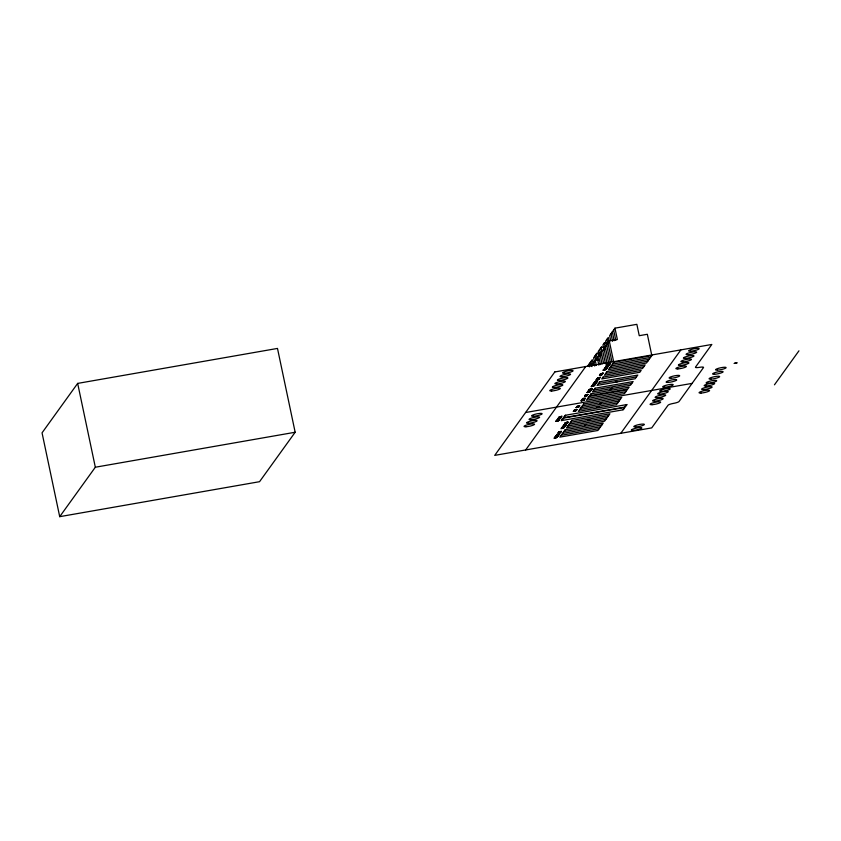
<?xml version="1.0" encoding="UTF-8"?>
<svg xmlns="http://www.w3.org/2000/svg" width="841" height="841" viewBox="0 0 841 841"><rect width="100%" height="100%" fill="white"/><g stroke="black" fill="none" stroke-linecap="round" stroke-linejoin="round"><path stroke-width="1.26" d="M563.628 427.386L564.616 426.997L561.63 427.754L563.869 427.239M578.797 406.161L579.796 405.772L576.8 406.518L579.039 406.014M560.495 432.158L559.707 432.285M587.05 395.27L586.209 395.47M77.666 383.401L42.05 432.842L59.711 516.668L259.543 481.693L295.159 432.253L277.488 348.426L77.666 383.401L95.327 467.228L59.711 516.668M525.646 449.967L585.735 366.539M587.596 366.171L592.264 359.675L593.336 364.731M601.62 346.702L598.277 351.338L599.339 356.384M606.866 342.539L604.29 342.991L602.955 344.852L604.017 349.898M651.828 355.596L613.772 362.261L608.421 369.672L646.487 363.007L651.828 355.596L647.339 334.276L639.255 335.696L636.858 324.332L614.971 328.158L609.63 335.58L610.692 340.626M592.579 364.121L595.922 359.485L598.235 359.075M600.905 355.375L598.592 355.775L597.257 357.625L598.845 365.152M604.91 349.814L602.598 350.213L599.927 353.924L602.04 363.953M614.971 328.158L617.368 339.533L609.273 340.941L603.933 348.363L607.107 363.407M556.942 419.827L559.276 419.417M559.454 416.905L558.897 417.115L562.03 416.169L561.315 416.579M560.222 416.768L560.695 416.694M561.115 417.441L558.666 417.966L560.947 417.683L560.484 418.313L557.678 418.807L560.779 417.903M565.625 415.233L563.922 417.609L624.264 407.128L626.997 404.489L623.139 409.851L624.369 407.57L564.027 418.04L561.294 420.679L565.152 415.317L626.492 404.626M555.176 436.71C561.346 435.386 555.659 437.047 557.12 436.468M558.119 432.621L561.042 431.917L559.181 432.442M560.936 428.721L563.859 428.016L562.051 428.458M582.445 398.844L585.084 398.581M584.674 395.743L587.596 395.039L585.735 395.554M592.421 384.989L592.916 384.305C592.842 383.843 600.674 381.972 593.22 383.874L595.859 383.591L591.57 386.166L594.377 385.683L594.871 384.989L593.178 385.073L595.134 384.631M593.893 382.939L596.227 382.529M597.257 378.271C606.477 375.233 593.115 379.712 598.729 378.45C593.073 379.449 603.228 377.956 598.014 378.355L599.98 377.914M606.76 365.078L609.483 364.71M557.278 434.366L556.71 434.576L559.843 433.63L559.139 434.04M585.557 395.091L587.417 394.765M593.231 384.442L595.081 384.137M604.059 369.399L603.502 369.609L606.287 369.125M605.646 367.874C600.842 369.283 611.796 366.991 605.289 367.938M558.035 434.229L558.508 434.156M607.99 364.868L606.939 364.836L609.893 364.142M562.471 428.447L563.26 428.311M564.111 426.334L564.805 426.177M608.463 364.784L610.24 363.659C604.322 364.658 612.343 362.198 609.42 364.227M591.423 389.215L592.243 388.647L591.738 389.341M558.929 434.902L556.479 435.428L557.236 435.407M584.295 399.685L580.963 400.894L583.77 400.4L582.34 400.127L584.442 399.475L582.466 399.685C590.119 397.856 575.99 400.789 584.337 399.612M585 398.708L583.559 398.424M585.431 398.098L582.624 398.592L584.274 398.518M591.486 389.698L588.805 390.066L590.361 389.478M608.442 366.129L605.657 366.613L608.926 365.488L605.962 366.192M620.795 433.304L680.895 349.877M774.466 384.81L798.95 350.823M575.78 409.903C579.764 408.81 570.724 410.555 576.274 409.819M559.728 417.578L558.151 418.124L560.852 417.798M557.541 435.039L555.964 435.585L558.76 435.144L555.491 436.269L558.603 435.365M604.805 346.955L600.947 347.627L601.746 351.412M599.517 352.736L596.942 353.188L593.599 357.824L594.398 361.609M598.845 353.662L596.269 354.114L597.341 359.17M598.718 359.801L595.249 360.411L596.311 365.425M609.63 363.922L607.213 364.458L609.546 364.048M612.427 364.111L650.492 357.446M611.092 365.961L649.157 359.296M609.757 367.822L647.822 361.157M605.751 373.383L643.817 366.718M95.327 467.228L295.159 432.253M592.758 384.526L595.638 383.938M598.414 383.58L636.469 376.915M591.906 385.704L594.787 385.115M591.633 388.91L589.215 389.436L591.896 389.131M591.833 389.215L589.289 389.867L590.046 389.846M593.735 390.066L631.801 383.401M590.298 391.338L586.976 392.547L589.783 392.064L588.343 391.78L590.445 391.139L588.479 391.349C596.132 389.509 582.004 392.453 590.35 391.265M587.06 392.432L589.951 391.822M582.361 398.96L585.168 398.466M587.722 398.403L625.788 391.748M581.057 400.768L583.948 400.158M525.583 412.521L692.111 383.38M582.382 405.825L620.448 399.16M581.047 407.675L619.113 401.01M579.712 409.535L617.778 402.871M559.654 418.892L557.226 419.428L559.559 419.018M561.799 420.542L622.708 409.882M570.513 422.308L608.579 415.643M569.178 424.158L607.244 417.493M565.352 425.988L562.166 426.997L564.973 426.513L565.436 425.872L563.155 426.166L565.699 425.504L562.671 426.355L563.848 426.25M567.843 426.009L605.909 419.344M563.838 431.57L601.904 424.915M562.503 433.43L600.569 426.765M561.168 435.281L599.234 428.616M613.636 330.019L615.759 340.121M612.301 331.869L614.161 340.71M610.965 333.719L612.563 341.299M609.273 340.941L613.772 362.261M609.357 342.487L608.295 337.43L605.625 341.141L606.687 346.187M607.938 342.802L611.901 361.598M606.96 339.28L607.759 343.075M606.603 344.652L610.566 363.459M605.268 346.503L608.705 362.807M604.29 342.991L605.089 346.786M602.598 350.213L605.509 364.006M601.262 352.064L603.638 363.354M599.612 349.478L600.947 355.796M598.592 355.775L600.442 364.552M594.934 355.974L595.733 359.759M593.914 362.261L594.713 366.024M590.929 361.535L592.001 366.581M590.266 362.46L591.065 366.245M588.931 364.311L589.457 366.844M602.45 373.909L600.043 374.466L602.45 373.909M556.9 434.839L559.339 434.377L556.963 434.786M559.076 417.378L561.525 416.915L559.139 417.325M558.214 433.02L560.653 432.547L558.277 432.957M563.575 425.578L566.014 425.104L563.575 425.578M564.889 423.748L567.328 423.275L564.889 423.748M584.768 396.132L587.218 395.669L584.768 396.132M605.373 367.528L607.822 367.054L605.373 367.528M593.672 386.093L591.234 386.629L593.672 386.093M608.779 365.12L606.34 365.667L608.779 365.12M584.684 424.8L586.209 424.495L584.684 424.8M588.101 420.058L589.625 419.754L588.101 420.058M597.299 407.286L598.824 406.981L597.299 407.286M599.969 403.575L601.494 403.27L600.022 403.533M610.061 389.572L611.586 389.267L610.061 389.572M610.724 388.647L612.259 388.342L610.724 388.647M615.402 382.15L616.926 381.846L615.402 382.15M734.277 363.386L736.958 362.86L734.277 363.386M557.173 437.288L554.166 438.108L557.173 437.288M567.717 422.655L564.71 423.475L567.717 422.655M576.358 410.492L573.341 411.323L576.358 410.492M579.029 406.792L576.011 407.612L579.029 406.792M606.098 369.357L603.092 370.177L606.098 369.357M604.479 368.768L607.023 368.116L604.479 368.768M588.837 390.508L590.781 390.129L588.837 390.508M594.713 382.329L596.658 381.961L594.713 382.329M596.973 379.196L598.918 378.828L596.973 379.196M591.276 390.024L588.353 390.697L591.276 390.024M597.152 381.856L594.24 382.518L597.152 381.856M599.412 378.713L596.5 379.386L599.412 378.713M560.947 431.496L559.002 431.98L560.947 431.496M567.622 422.224L565.678 422.708L567.622 422.224M599.77 377.588L597.825 378.061L599.77 377.588M602.839 373.32L600.894 373.803L602.839 373.32M558.908 420.468L555.88 421.309L558.908 420.468M598.939 379.323L595.901 380.153L598.939 379.323M597.594 381.194L594.555 382.024L597.594 381.194M602.482 374.403L599.454 375.233L602.482 374.403M556.668 437.436L555.785 437.719L556.668 437.436M567.212 422.802L566.329 423.086L567.212 422.802M575.854 410.65L574.971 410.934L575.854 410.65M578.524 406.939L577.641 407.223L578.524 406.939M605.594 369.504L604.711 369.788L605.594 369.504M561.441 431.401L558.435 432.179L561.441 431.401M568.117 422.129L565.12 422.907L568.117 422.129M587.996 394.513L585 395.302L587.996 394.513M603.333 373.225L600.337 374.003L603.333 373.225M557.299 420.805L556.437 421.099L557.299 420.805M597.331 379.648L596.469 379.953L597.331 379.648M595.375 383.706L594.534 384.022L595.375 383.706M597.11 381.309L596.269 381.614L597.11 381.309M601.998 374.518L601.157 374.823L601.998 374.518M558.424 420.605L557.657 420.889L558.424 420.605M598.445 379.449L597.678 379.733L598.445 379.449M554.808 371.953L494.718 455.38L651.722 427.89L668.048 405.236A4.92 0.873 -11.9 0 1 673.546 403.375A4.92 0.873 -11.9 0 0 679.044 401.514L703.528 367.517A4.92 0.873 -11.9 0 0 699.512 367.328A4.92 0.873 -11.9 0 1 695.496 367.128L711.822 344.463L554.808 371.953M556.364 420.626L559.339 419.901L556.364 420.626M557.657 420.174L558.645 420.08L557.657 420.174M559.78 418.713L559.055 419.722L559.78 418.713M573.961 410.471L576.926 409.756L573.961 410.471M576.632 406.76L579.596 406.056L576.632 406.76M554.776 437.257L557.741 436.553L554.776 437.257M561.462 427.985L564.416 427.281L561.462 427.985M563.722 424.842L563.396 425.304L566.519 424.358L563.722 424.842M582.887 399.128L583.433 399.033L582.887 399.128M588.9 390.792L589.436 390.697L588.9 390.792M594.608 383.296L595.596 383.202L594.608 383.296M596.364 382.35L596.017 382.834L596.364 382.35M565.173 429.719L559.833 437.131L597.898 430.476L603.239 423.055L565.173 429.719M571.848 420.447L566.508 427.869L604.574 421.204L609.914 413.783L571.848 420.447M583.717 403.974L578.377 411.386L616.442 404.721L621.783 397.309L583.717 403.974M589.057 396.553L586.387 400.263L624.453 393.599L627.123 389.888L589.057 396.553M591.065 393.777L589.73 395.627L627.796 388.963L629.131 387.112L591.065 393.777M595.071 388.216L592.4 391.917L630.466 385.252L633.136 381.551L595.071 388.216M599.749 381.719L597.078 385.43L635.134 378.765L637.804 375.054L599.749 381.719M603.081 377.083L601.746 378.944L639.812 372.279L641.147 370.429L603.081 377.083M607.086 371.522L604.416 375.233L642.482 368.568L645.152 364.868L607.086 371.522M701.016 393.062A5.414 0.957 -11.9 0 0 709.573 390.697A5.414 0.957 -11.9 0 0 702.435 391.097A5.414 0.957 -11.9 0 0 701.016 393.062M703.539 389.551A5.414 0.957 -11.9 0 0 712.096 387.196A5.414 0.957 -11.9 0 0 704.958 387.596A5.414 0.957 -11.9 0 0 703.539 389.551M706.083 386.019A5.414 0.957 -11.9 0 0 714.64 383.664A5.414 0.957 -11.9 0 0 707.502 384.064A5.414 0.957 -11.9 0 0 706.083 386.019M708.09 383.244A5.414 0.957 -11.9 0 0 716.648 380.889A5.414 0.957 -11.9 0 0 709.499 381.278A5.414 0.957 -11.9 0 0 708.09 383.244M711.066 379.112A5.414 0.957 -11.9 0 0 719.623 376.757A5.414 0.957 -11.9 0 0 712.474 377.146A5.414 0.957 -11.9 0 0 711.066 379.112M714.545 374.277A5.414 0.957 -11.9 0 0 723.102 371.922A5.414 0.957 -11.9 0 0 715.954 372.321A5.414 0.957 -11.9 0 0 714.545 374.277M717.531 370.135A5.414 0.957 -11.9 0 0 726.088 367.78A5.414 0.957 -11.9 0 0 718.95 368.169A5.414 0.957 -11.9 0 0 717.531 370.135M654.582 401.189A5.414 0.957 -11.9 0 0 663.139 398.834A5.414 0.957 -11.9 0 0 655.991 399.223A5.414 0.957 -11.9 0 0 654.582 401.189M657.105 397.688A5.414 0.957 -11.9 0 0 665.662 395.333A5.414 0.957 -11.9 0 0 658.514 395.722A5.414 0.957 -11.9 0 0 657.105 397.688M664.632 387.238A5.414 0.957 -11.9 0 0 673.189 384.884A5.414 0.957 -11.9 0 0 666.04 385.273A5.414 0.957 -11.9 0 0 664.632 387.238M659.649 394.156A5.414 0.957 -11.9 0 0 668.206 391.801A5.414 0.957 -11.9 0 0 661.058 392.19A5.414 0.957 -11.9 0 0 659.649 394.156M661.657 391.37A5.414 0.957 -11.9 0 0 670.214 389.015A5.414 0.957 -11.9 0 0 663.065 389.404A5.414 0.957 -11.9 0 0 661.657 391.37M668.111 382.413A5.414 0.957 -11.9 0 0 676.669 380.058A5.414 0.957 -11.9 0 0 669.52 380.447A5.414 0.957 -11.9 0 0 668.111 382.413M671.097 378.261A5.414 0.957 -11.9 0 0 679.654 375.906A5.414 0.957 -11.9 0 0 672.506 376.295A5.414 0.957 -11.9 0 0 671.097 378.261M677.825 368.915A5.414 0.957 -11.9 0 0 686.382 366.56A5.414 0.957 -11.9 0 0 679.234 366.96A5.414 0.957 -11.9 0 0 677.825 368.915M680.348 365.415A5.414 0.957 -11.9 0 0 688.905 363.06A5.414 0.957 -11.9 0 0 681.757 363.449A5.414 0.957 -11.9 0 0 680.348 365.415M685.394 358.413A5.414 0.957 -11.9 0 0 693.951 356.058A5.414 0.957 -11.9 0 0 686.803 356.447A5.414 0.957 -11.9 0 0 685.394 358.413M688.064 354.702A5.414 0.957 -11.9 0 0 696.621 352.347A5.414 0.957 -11.9 0 0 689.473 352.736A5.414 0.957 -11.9 0 0 688.064 354.702M690.587 351.202A5.414 0.957 -11.9 0 0 699.144 348.847A5.414 0.957 -11.9 0 0 691.996 349.236A5.414 0.957 -11.9 0 0 690.587 351.202M682.871 361.914A5.414 0.957 -11.9 0 0 691.428 359.559A5.414 0.957 -11.9 0 0 684.28 359.948A5.414 0.957 -11.9 0 0 682.871 361.914M633.273 430.455A5.414 0.957 -11.9 0 0 641.83 428.101A5.414 0.957 -11.9 0 0 634.692 428.49A5.414 0.957 -11.9 0 0 633.273 430.455M635.796 426.955A5.414 0.957 -11.9 0 0 644.353 424.589A5.414 0.957 -11.9 0 0 637.205 424.989A5.414 0.957 -11.9 0 0 635.796 426.955M531.018 419.754A5.414 0.957 -11.9 0 0 539.575 417.399A5.414 0.957 -11.9 0 0 532.437 417.788A5.414 0.957 -11.9 0 0 531.018 419.754M528.495 423.254A5.414 0.957 -11.9 0 0 537.052 420.899A5.414 0.957 -11.9 0 0 529.914 421.288A5.414 0.957 -11.9 0 0 528.495 423.254M525.972 426.755A5.414 0.957 -11.9 0 0 534.529 424.4A5.414 0.957 -11.9 0 0 527.391 424.8A5.414 0.957 -11.9 0 0 525.972 426.755M652.059 404.689A5.414 0.957 -11.9 0 0 660.616 402.334A5.414 0.957 -11.9 0 0 653.468 402.723A5.414 0.957 -11.9 0 0 652.059 404.689M554.261 387.48A5.414 0.957 -11.9 0 0 562.818 385.125A5.414 0.957 -11.9 0 0 555.68 385.525A5.414 0.957 -11.9 0 0 554.261 387.48M551.738 390.991A5.414 0.957 -11.9 0 0 560.295 388.637A5.414 0.957 -11.9 0 0 553.157 389.026A5.414 0.957 -11.9 0 0 551.738 390.991M556.784 383.98A5.414 0.957 -11.9 0 0 565.341 381.625A5.414 0.957 -11.9 0 0 558.203 382.024A5.414 0.957 -11.9 0 0 556.784 383.98M564.5 373.267A5.414 0.957 -11.9 0 0 573.057 370.913A5.414 0.957 -11.9 0 0 565.919 371.312A5.414 0.957 -11.9 0 0 564.5 373.267M559.307 380.479A5.414 0.957 -11.9 0 0 567.864 378.124A5.414 0.957 -11.9 0 0 560.726 378.524A5.414 0.957 -11.9 0 0 559.307 380.479M561.977 376.779A5.414 0.957 -11.9 0 0 570.534 374.413A5.414 0.957 -11.9 0 0 563.396 374.813A5.414 0.957 -11.9 0 0 561.977 376.779M533.541 416.253A5.414 0.957 -11.9 0 0 542.098 413.898A5.414 0.957 -11.9 0 0 534.96 414.287A5.414 0.957 -11.9 0 0 533.541 416.253"/></g></svg>
